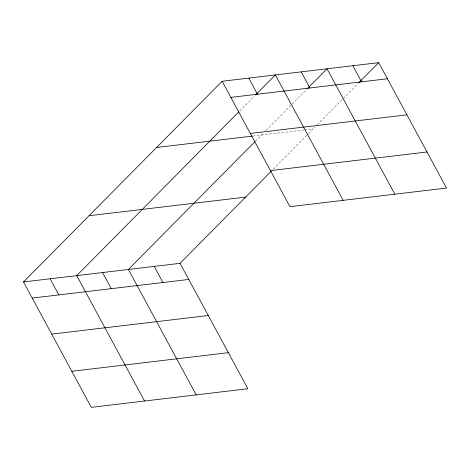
<?xml version="1.0" encoding="UTF-8"?>
<svg xmlns="http://www.w3.org/2000/svg" width="470" height="470" viewBox="0 0 470 470"><rect width="100%" height="100%" fill="white"/><g stroke="black" fill="none" stroke-linecap="round" stroke-linejoin="round"><path stroke-width="0.35" stroke-dasharray="2.35 1.76" d="M239.794 110.867L254.529 95.98M255.339 141.217L263.511 132.963M266.055 130.396L306.704 89.323M273.235 169.194L308.026 134.038M308.537 133.521L315.176 126.818M317.209 124.767L358.369 83.178M252.866 136.042L303.814 129.978M304.531 129.896L313.143 128.874"/><path stroke-width="0.7" d="M23.5 281.947L180.057 263.329L247.866 388.737L91.309 407.355L23.5 281.947L222.134 81.263L378.691 62.645L446.5 188.053L289.943 206.671L222.134 81.263M238.778 111.895L76.728 275.62L144.537 401.028M255.545 94.952L275.361 74.93L343.171 200.338M254.828 141.734L128.392 269.475L196.201 394.882M307.21 88.812L327.026 68.79L394.835 194.192M180.057 263.329L271.19 171.256M358.874 82.667L378.691 62.645M230.846 97.378L387.409 78.76M250.351 133.445L406.908 114.827M156.586 147.486L252.149 136.124M270.438 170.604L427.001 151.986M89.047 215.724L245.61 197.106M32.213 298.068L188.775 279.45M51.718 334.129L208.275 315.517M71.804 371.288L228.367 352.67M352.858 65.718L361.577 81.833M301.194 71.863L309.912 87.978M248.748 78.096L257.466 94.212M154.225 266.402L162.943 282.523M102.56 272.547L111.278 288.662M50.114 278.786L58.832 294.901"/></g></svg>
